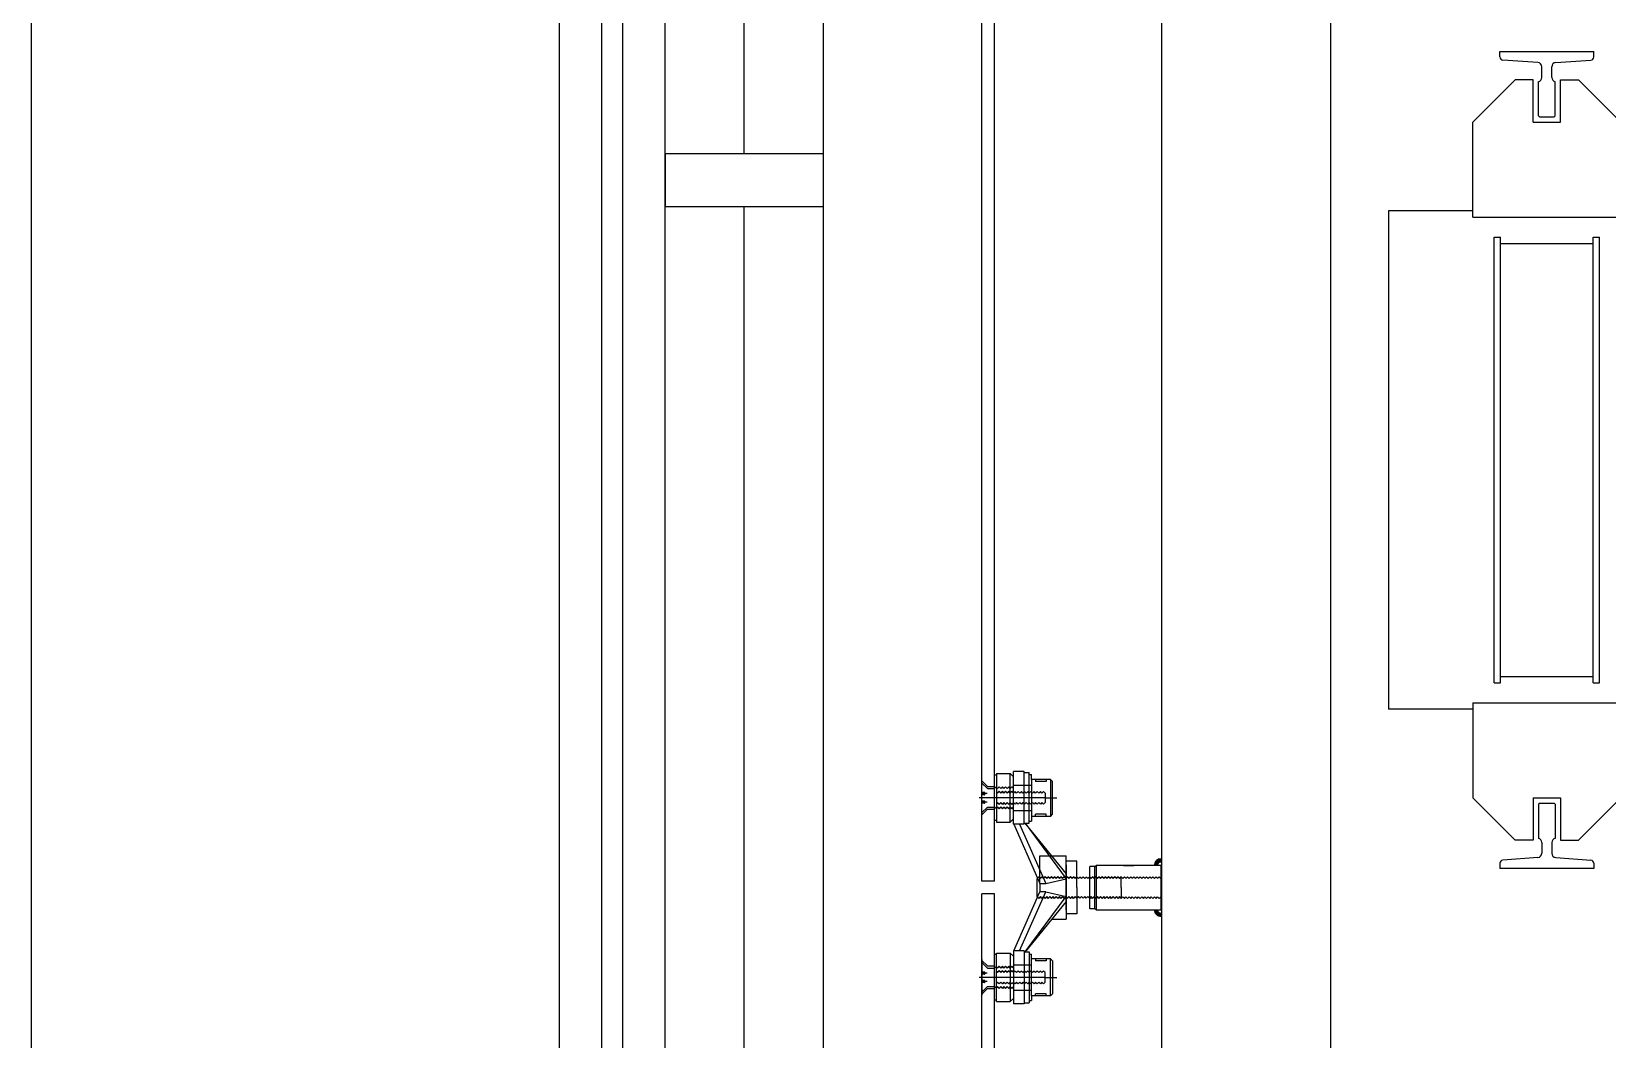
# Model space of a CAD drawing. Header units: millimetres. Extents: x -7614 to 421357, y 85218 to 341757.
# Drawn here: x 307220 to 308713, y 214328 to 215283 of the extents above; entities that cross this region are included whole.
import ezdxf

# ---------------------------------------------------------------- set-up
doc = ezdxf.new("R2010")
doc.units = ezdxf.units.MM
doc.header["$LTSCALE"] = 600
doc.header["$MEASUREMENT"] = 0
doc.linetypes.add('CENTER1', pattern=[8, 6, -1, 0, -1])
doc.linetypes.add('DASH_2', pattern=[34, 30, -1.5, 1, -1.5])
doc.layers.add('e-plan', color=9, linetype='CONTINUOUS')

msp = doc.modelspace()

# ---------------------------------------------------------------- linework, layer by layer
at = {"layer": 'e-plan'}
for p, q in [((307220.3, 189126.7), (307220.3, 220126.7)), ((307720.3, 213426.7), (307720.3, 219626.7)), ((307760.4, 213476.7), (307760.3, 218626.7)), ((307780.4, 213476.7), (307780.3, 218626.7)), ((307820.4, 213486.7), (307820.3, 218626.7)), ((307970.4, 213486.7), (307970.3, 218476.7)), ((307895.4, 215166.7), (307895.4, 216796.7)), ((308120.3, 214477.7), (308120.3, 216066.7)), ((308132.3, 214477.7), (308132.3, 216066.7)), ((308290.4, 215777.5), (308290.4, 213426.7)), ((308450.4, 215743.4), (308450.4, 213426.7)), ((308610.9, 215258.6), (308610.9, 215263.7)), ((308610.9, 215263.7), (308699.9, 215263.7)), ((308646.9, 215253.2), (308613.6, 215255.6)), ((308663.8, 215253.2), (308697.1, 215255.6)), ((308699.9, 215258.6), (308699.9, 215263.7)), ((308585.4, 215196.7), (308625.4, 215236.7)), ((308642.4, 215236.7), (308625.4, 215236.7)), ((308642.4, 215196.7), (308642.4, 215236.7)), ((308647.4, 215202.7), (308647.4, 215235.1)), ((308650.6, 215239), (308650.6, 215249.2)), ((308660.1, 215239), (308660.1, 215249.2)), ((308663.3, 215202.7), (308663.3, 215235.1)), ((308668.4, 215196.7), (308668.4, 215236.7)), ((308668.4, 215236.7), (308685.4, 215236.7)), ((308725.4, 215196.7), (308685.4, 215236.7)), ((308585.4, 215106.7), (308585.4, 215196.7)), ((308642.4, 215196.7), (308668.4, 215196.7)), ((308648.4, 215201.7), (308647.4, 215202.7)), ((308648.4, 215201.7), (308662.3, 215201.7)), ((308662.3, 215201.7), (308663.3, 215202.7)), ((307970.4, 215166.7), (307820.4, 215166.7)), ((307820.4, 215166.7), (307820.4, 215116.7)), ((307970.4, 215116.7), (307970.4, 215166.7)), ((307820.4, 215116.7), (307970.4, 215116.7)), ((307895.4, 213486.7), (307895.4, 215116.7)), ((308505.4, 215112.7), (308505.4, 214640.7)), ((308585.4, 215112.7), (308505.4, 215112.7)), ((308585.4, 215106.7), (308725.4, 215106.7)), ((308605.4, 214665.7), (308605.4, 215087.7)), ((308605.4, 215087.7), (308611.4, 215087.7)), ((308611.4, 214665.7), (308611.4, 215087.7)), ((308699.4, 214665.7), (308699.4, 215087.7)), ((308699.4, 215087.7), (308705.4, 215087.7)), ((308705.4, 214665.7), (308705.4, 215087.7)), ((308611.4, 215081.7), (308699.4, 215081.7)), ((308611.4, 214671.7), (308699.4, 214671.7)), ((308605.4, 214665.7), (308611.4, 214665.7)), ((308699.4, 214665.7), (308705.4, 214665.7)), ((308585.4, 214640.7), (308505.4, 214640.7)), ((308585.4, 214646.7), (308725.4, 214646.7)), ((308585.4, 214646.7), (308585.4, 214556.7)), ((308585.4, 214556.7), (308625.4, 214516.7)), ((308642.4, 214556.7), (308668.4, 214556.7)), ((308642.4, 214556.7), (308642.4, 214516.7)), ((308648.4, 214551.7), (308647.4, 214550.7)), ((308647.4, 214550.7), (308647.4, 214518.3)), ((308648.4, 214551.7), (308662.3, 214551.7)), ((308662.3, 214551.7), (308663.3, 214550.7)), ((308663.3, 214550.7), (308663.3, 214518.3)), ((308668.4, 214556.7), (308668.4, 214516.7)), ((308725.4, 214556.7), (308685.4, 214516.7)), ((308642.4, 214516.7), (308625.4, 214516.7)), ((308650.6, 214514.4), (308650.6, 214504.2)), ((308660.1, 214514.4), (308660.1, 214504.2)), ((308668.4, 214516.7), (308685.4, 214516.7)), ((308290.3, 214450.7), (308290.3, 214492.7)), ((308610.9, 214494.8), (308610.9, 214489.7)), ((308699.9, 214489.7), (308610.9, 214489.7)), ((308646.9, 214500.2), (308613.6, 214497.8)), ((308663.8, 214500.2), (308697.1, 214497.8)), ((308699.9, 214494.8), (308699.9, 214489.7)), ((308132.3, 214477.7), (308120.3, 214477.7)), ((308120.3, 213496.7), (308120.3, 214465.7)), ((308132.3, 214465.7), (308120.3, 214465.7)), ((308132.3, 213496.7), (308132.3, 214465.7))]:
    msp.add_line(p, q, dxfattribs=at)
at = {"layer": 'e-plan', "linetype": 'Continuous'}
for p, q in [((308134.3, 214579.7), (308147.3, 214579.7)), ((308134.3, 214579.7), (308134.3, 214566.7)), ((308147.3, 214565.5), (308147.3, 214579.7)), ((308150.3, 214565.7), (308150.3, 214581.7)), ((308160.3, 214581.7), (308150.3, 214581.7)), ((308160.3, 214531.7), (308160.3, 214581.7)), ((308160.3, 214580.7), (308165.3, 214580.7)), ((308165.3, 214532.7), (308165.3, 214580.7)), ((308165.3, 214578.7), (308167.3, 214578.7)), ((308120.3, 214539.9), (308120.3, 214573.5)), ((308125.6, 214567.5), (308120.3, 214572.7)), ((308125.6, 214567.5), (308132.3, 214567.5)), ((308125.6, 214565.5), (308132.3, 214565.5)), ((308134.3, 214578.2), (308132.3, 214578.2)), ((308134.3, 214566.5), (308134.3, 214562.5)), ((308147.3, 214533.7), (308147.3, 214565.5)), ((308150.3, 214552.2), (308150.3, 214565.5)), ((308185.3, 214574.2), (308167.3, 214574.2)), ((308181.3, 214572.2), (308171.3, 214572.2)), ((308187.3, 214572.2), (308185.3, 214574.2)), ((308187.3, 214541.2), (308187.3, 214572.2)), ((308123.3, 214560), (308123.3, 214561.4)), ((308123.3, 214552), (308123.3, 214553.4)), ((308134.3, 214562.2), (308134.3, 214551.2)), ((308134.3, 214550.9), (308134.3, 214547)), ((308150.3, 214548), (308150.3, 214551.9)), ((308125.6, 214546), (308120.3, 214540.7)), ((308125.6, 214548), (308132.3, 214548)), ((308125.6, 214546), (308132.3, 214546)), ((308134.3, 214535.2), (308132.3, 214535.2)), ((308134.3, 214546.7), (308134.3, 214535.2)), ((308134.3, 214535.2), (308134.3, 214533.7)), ((308134.3, 214533.7), (308147.3, 214533.7)), ((308150.3, 214531.7), (308150.3, 214547.7)), ((308165.3, 214534.7), (308167.3, 214534.7)), ((308185.3, 214539.2), (308167.3, 214539.2)), ((308181.3, 214541.2), (308171.3, 214541.2)), ((308185.3, 214539.2), (308187.3, 214541.2)), ((308160.3, 214531.7), (308150.3, 214531.7)), ((308150.6, 214531.7), (308173.1, 214480.7)), ((308156, 214531.7), (308180.8, 214475.6)), ((308160.3, 214532.7), (308165.3, 214532.7)), ((308161.4, 214532.7), (308200.3, 214480)), ((308200.3, 214485), (308161.5, 214532.7)), ((308175.3, 214475.6), (308175.3, 214501.7)), ((308175.3, 214501.7), (308200.3, 214501.7)), ((308200.3, 214471.7), (308200.3, 214501.7)), ((308200.3, 214493.2), (308200.3, 214471.7)), ((308200.3, 214493.2), (308200.3, 214471.7)), ((308210.3, 214482), (308210.3, 214496.7)), ((308227.5, 214491.7), (308222.5, 214491.7)), ((308222.5, 214481.9), (308222.5, 214491.7)), ((308227.5, 214491.7), (308228.5, 214492.7)), ((308227.5, 214451.7), (308227.5, 214491.7)), ((308290.3, 214492.7), (308228.5, 214492.7)), ((308228.5, 214492.7), (308228.5, 214450.7)), ((308254.5, 214492.7), (308264.4, 214492.7)), ((308172.7, 214463), (308172.7, 214480.4)), ((308173.2, 214480.5), (308175.3, 214475.6)), ((308175.3, 214475.6), (308175.3, 214467.8)), ((308175.3, 214475.6), (308180.8, 214475.6)), ((308180.8, 214475.6), (308200.3, 214480)), ((308210.3, 214471.7), (308210.3, 214481.7)), ((308222.5, 214461.8), (308222.5, 214481.6)), ((308150.6, 214411.7), (308173.1, 214462.7)), ((308156, 214411.7), (308180.8, 214467.8)), ((308161.4, 214410.7), (308200.3, 214463.4)), ((308173.2, 214462.9), (308175.3, 214467.8)), ((308180.8, 214467.8), (308175.3, 214467.8)), ((308180.8, 214467.8), (308200.3, 214463.4)), ((308200.3, 214471.7), (308200.3, 214441.7)), ((308200.3, 214450.2), (308200.3, 214471.7)), ((308200.3, 214471.7), (308200.3, 214450.2)), ((308210.3, 214471.7), (308210.3, 214461.7)), ((308210.3, 214461.4), (308210.3, 214446.7)), ((308222.5, 214451.7), (308222.5, 214461.5)), ((308200.3, 214458.4), (308161.5, 214410.7)), ((308227.5, 214451.7), (308222.5, 214451.7)), ((308228.5, 214450.7), (308227.5, 214451.7)), ((308228.5, 214450.7), (308290.3, 214450.7)), ((308186.8, 214441.7), (308200.3, 214441.7)), ((308120.3, 214403.5), (308120.3, 214369.9)), ((308125.6, 214397.5), (308120.3, 214402.7)), ((308134.3, 214408.2), (308132.3, 214408.2)), ((308134.3, 214408.2), (308134.3, 214409.7)), ((308134.3, 214409.7), (308147.3, 214409.7)), ((308134.3, 214396.7), (308134.3, 214408.2)), ((308147.3, 214409.7), (308147.3, 214378)), ((308150.3, 214411.7), (308150.3, 214395.7)), ((308160.3, 214411.7), (308150.3, 214411.7)), ((308160.3, 214411.7), (308160.3, 214361.7)), ((308160.3, 214410.7), (308165.3, 214410.7)), ((308165.3, 214410.7), (308165.3, 214362.7)), ((308165.3, 214408.7), (308167.3, 214408.7)), ((308185.3, 214404.2), (308167.3, 214404.2)), ((308181.3, 214402.2), (308171.3, 214402.2)), ((308185.3, 214404.2), (308187.3, 214402.2)), ((308187.3, 214402.2), (308187.3, 214371.2)), ((308123.3, 214391.4), (308123.3, 214390)), ((308125.6, 214397.5), (308132.3, 214397.5)), ((308125.6, 214395.5), (308132.3, 214395.5)), ((308134.3, 214392.5), (308134.3, 214396.5)), ((308134.3, 214381.2), (308134.3, 214392.2)), ((308150.3, 214395.5), (308150.3, 214391.5)), ((308150.3, 214391.2), (308150.3, 214378)), ((308125.6, 214376), (308120.3, 214370.7)), ((308123.3, 214383.4), (308123.3, 214382)), ((308125.6, 214378), (308132.3, 214378)), ((308125.6, 214376), (308132.3, 214376)), ((308134.3, 214377), (308134.3, 214380.9)), ((308134.3, 214363.7), (308134.3, 214376.7)), ((308147.3, 214378), (308147.3, 214363.7)), ((308150.3, 214377.7), (308150.3, 214361.7)), ((308181.3, 214371.2), (308171.3, 214371.2)), ((308187.3, 214371.2), (308185.3, 214369.2)), ((308134.3, 214365.2), (308132.3, 214365.2)), ((308134.3, 214363.7), (308147.3, 214363.7)), ((308160.3, 214361.7), (308150.3, 214361.7)), ((308160.3, 214362.7), (308165.3, 214362.7)), ((308165.3, 214364.7), (308167.3, 214364.7)), ((308185.3, 214369.2), (308167.3, 214369.2))]:
    msp.add_line(p, q, dxfattribs=at)
at = {"layer": 'e-plan', "linetype": 'CENTER1'}
for p, q in [((308147.3, 214579.7), (308150.3, 214576.7)), ((308167.3, 214574.2), (308167.3, 214578.7)), ((308120.3, 214570.7), (308125.6, 214565.5)), ((308133.8, 214567), (308132.3, 214565.5)), ((308135.3, 214565.5), (308133.8, 214567)), ((308135.3, 214565.7), (308134.3, 214566.7)), ((308136.8, 214567.2), (308135.3, 214565.7)), ((308136.8, 214567), (308135.3, 214565.5)), ((308138.3, 214565.7), (308136.8, 214567.2)), ((308138.3, 214565.5), (308136.8, 214567)), ((308139.8, 214567.2), (308138.3, 214565.7)), ((308139.8, 214567), (308138.3, 214565.5)), ((308141.3, 214565.7), (308139.8, 214567.2)), ((308141.3, 214565.5), (308139.8, 214567)), ((308142.8, 214567.2), (308141.3, 214565.7)), ((308142.8, 214567), (308141.3, 214565.5)), ((308144.3, 214565.7), (308142.8, 214567.2)), ((308144.3, 214565.5), (308142.8, 214567)), ((308145.8, 214567.2), (308144.3, 214565.7)), ((308145.8, 214567), (308144.3, 214565.5)), ((308147.3, 214565.7), (308145.8, 214567.2)), ((308147.3, 214565.5), (308145.8, 214567)), ((308148.8, 214567.2), (308147.3, 214565.7)), ((308148.8, 214567), (308147.3, 214565.5)), ((308150.3, 214565.7), (308148.8, 214567.2)), ((308150.3, 214565.5), (308148.8, 214567)), ((308167.3, 214574.2), (308167.3, 214536.6)), ((308171.3, 214574.2), (308171.3, 214572.2)), ((308181.3, 214574.2), (308181.3, 214572.2)), ((308185.3, 214574.2), (308185.3, 214539.2)), ((308180.3, 214556.7), (308117.8, 214556.7)), ((308123, 214561.7), (308120.3, 214561.7)), ((308125.3, 214560.7), (308120.3, 214560.7)), ((308123, 214559.7), (308120.3, 214559.7)), ((308123, 214553.7), (308120.3, 214553.7)), ((308125.3, 214552.7), (308120.3, 214552.7)), ((308123, 214551.7), (308120.3, 214551.7)), ((308135.3, 214561.5), (308134.3, 214562.5)), ((308135.3, 214561.2), (308134.3, 214562.2)), ((308135.3, 214561.2), (308134.3, 214562.2)), ((308135.3, 214552.2), (308134.3, 214551.2)), ((308135.3, 214552.2), (308134.3, 214551.2)), ((308135.3, 214552.2), (308134.3, 214551.2)), ((308135.3, 214551.9), (308134.3, 214550.9)), ((308136.8, 214563), (308135.3, 214561.5)), ((308136.8, 214562.7), (308135.3, 214561.2)), ((308136.8, 214562.7), (308135.3, 214561.2)), ((308136.8, 214550.7), (308135.3, 214552.2)), ((308136.8, 214550.7), (308135.3, 214552.2)), ((308136.8, 214550.7), (308135.3, 214552.2)), ((308136.8, 214550.4), (308135.3, 214551.9)), ((308138.3, 214561.5), (308136.8, 214563)), ((308138.3, 214561.2), (308136.8, 214562.7)), ((308138.3, 214561.2), (308136.8, 214562.7)), ((308138.3, 214552.2), (308136.8, 214550.7)), ((308138.3, 214552.2), (308136.8, 214550.7)), ((308138.3, 214552.2), (308136.8, 214550.7)), ((308138.3, 214551.9), (308136.8, 214550.4)), ((308139.8, 214563), (308138.3, 214561.5)), ((308139.8, 214562.7), (308138.3, 214561.2)), ((308139.8, 214562.7), (308138.3, 214561.2)), ((308139.8, 214550.7), (308138.3, 214552.2)), ((308139.8, 214550.7), (308138.3, 214552.2)), ((308139.8, 214550.7), (308138.3, 214552.2)), ((308139.8, 214550.4), (308138.3, 214551.9)), ((308141.3, 214561.5), (308139.8, 214563)), ((308141.3, 214561.2), (308139.8, 214562.7)), ((308141.3, 214561.2), (308139.8, 214562.7)), ((308141.3, 214552.2), (308139.8, 214550.7)), ((308141.3, 214552.2), (308139.8, 214550.7)), ((308141.3, 214552.2), (308139.8, 214550.7)), ((308141.3, 214551.9), (308139.8, 214550.4)), ((308142.8, 214563), (308141.3, 214561.5)), ((308142.8, 214562.7), (308141.3, 214561.2)), ((308142.8, 214562.7), (308141.3, 214561.2)), ((308142.8, 214550.7), (308141.3, 214552.2)), ((308142.8, 214550.7), (308141.3, 214552.2)), ((308142.8, 214550.7), (308141.3, 214552.2)), ((308142.8, 214550.4), (308141.3, 214551.9)), ((308144.3, 214561.5), (308142.8, 214563)), ((308144.3, 214561.2), (308142.8, 214562.7)), ((308144.3, 214561.2), (308142.8, 214562.7)), ((308144.3, 214552.2), (308142.8, 214550.7)), ((308144.3, 214552.2), (308142.8, 214550.7)), ((308144.3, 214552.2), (308142.8, 214550.7)), ((308144.3, 214551.9), (308142.8, 214550.4)), ((308145.8, 214563), (308144.3, 214561.5)), ((308145.8, 214562.7), (308144.3, 214561.2)), ((308145.8, 214562.7), (308144.3, 214561.2)), ((308145.8, 214550.7), (308144.3, 214552.2)), ((308145.8, 214550.7), (308144.3, 214552.2)), ((308145.8, 214550.7), (308144.3, 214552.2)), ((308145.8, 214550.4), (308144.3, 214551.9)), ((308147.3, 214561.5), (308145.8, 214563)), ((308147.3, 214561.2), (308145.8, 214562.7)), ((308147.3, 214561.2), (308145.8, 214562.7)), ((308147.3, 214552.2), (308145.8, 214550.7)), ((308147.3, 214552.2), (308145.8, 214550.7)), ((308147.3, 214552.2), (308145.8, 214550.7)), ((308147.3, 214551.9), (308145.8, 214550.4)), ((308148.8, 214563), (308147.3, 214561.5)), ((308148.8, 214562.7), (308147.3, 214561.2)), ((308148.8, 214562.7), (308147.3, 214561.2)), ((308148.8, 214550.7), (308147.3, 214552.2)), ((308148.8, 214550.7), (308147.3, 214552.2)), ((308148.8, 214550.7), (308147.3, 214552.2)), ((308148.8, 214550.4), (308147.3, 214551.9)), ((308150.3, 214561.5), (308148.8, 214563)), ((308150.3, 214561.2), (308148.8, 214562.7)), ((308150.3, 214561.2), (308148.8, 214562.7)), ((308150.3, 214552.2), (308148.8, 214550.7)), ((308150.3, 214552.2), (308148.8, 214550.7)), ((308150.3, 214552.2), (308148.8, 214550.7)), ((308150.3, 214551.9), (308148.8, 214550.4)), ((308151.8, 214562.7), (308150.3, 214561.2)), ((308151.8, 214550.7), (308150.3, 214552.2)), ((308153.3, 214561.2), (308151.8, 214562.7)), ((308153.3, 214552.2), (308151.8, 214550.7)), ((308154.8, 214562.7), (308153.3, 214561.2)), ((308154.8, 214550.7), (308153.3, 214552.2)), ((308156.3, 214561.2), (308154.8, 214562.7)), ((308156.3, 214552.2), (308154.8, 214550.7)), ((308157.8, 214562.7), (308156.3, 214561.2)), ((308157.8, 214550.7), (308156.3, 214552.2)), ((308159.3, 214561.2), (308157.8, 214562.7)), ((308159.3, 214552.2), (308157.8, 214550.7)), ((308160.8, 214562.7), (308159.3, 214561.2)), ((308160.8, 214550.7), (308159.3, 214552.2)), ((308162.3, 214561.2), (308160.8, 214562.7)), ((308162.3, 214552.2), (308160.8, 214550.7)), ((308163.8, 214562.7), (308162.3, 214561.2)), ((308163.8, 214550.7), (308162.3, 214552.2)), ((308165.3, 214561.2), (308163.8, 214562.7)), ((308165.3, 214552.2), (308163.8, 214550.7)), ((308166.8, 214562.7), (308165.3, 214561.2)), ((308166.8, 214550.7), (308165.3, 214552.2)), ((308168.3, 214561.2), (308166.8, 214562.7)), ((308168.3, 214552.2), (308166.8, 214550.7)), ((308169.8, 214562.7), (308168.3, 214561.2)), ((308169.8, 214550.7), (308168.3, 214552.2)), ((308171.3, 214561.2), (308169.8, 214562.7)), ((308171.3, 214552.2), (308169.8, 214550.7)), ((308172.8, 214562.7), (308171.3, 214561.2)), ((308172.8, 214550.7), (308171.3, 214552.2)), ((308174.3, 214561.2), (308172.8, 214562.7)), ((308174.3, 214552.2), (308172.8, 214550.7)), ((308175.8, 214562.7), (308174.3, 214561.2)), ((308175.8, 214550.7), (308174.3, 214552.2)), ((308177.3, 214561.2), (308175.8, 214562.7)), ((308177.3, 214552.2), (308175.8, 214550.7)), ((308178.8, 214562.7), (308177.3, 214561.2)), ((308178.8, 214550.7), (308177.3, 214552.2)), ((308180.3, 214561.2), (308178.8, 214562.7)), ((308180.3, 214552.2), (308178.8, 214550.7)), ((308180.3, 214561.2), (308180.3, 214552.2)), ((308180.3, 214556.7), (308191.4, 214556.7)), ((308120.3, 214542.7), (308125.6, 214548)), ((308133.8, 214546.5), (308132.3, 214548)), ((308135.3, 214548), (308133.8, 214546.5)), ((308135.3, 214548), (308133.8, 214546.5)), ((308135.3, 214547.7), (308134.3, 214546.7)), ((308136.8, 214546.5), (308135.3, 214548)), ((308136.8, 214546.5), (308135.3, 214548)), ((308136.8, 214546.2), (308135.3, 214547.7)), ((308138.3, 214548), (308136.8, 214546.5)), ((308138.3, 214548), (308136.8, 214546.5)), ((308138.3, 214547.7), (308136.8, 214546.2)), ((308139.8, 214546.5), (308138.3, 214548)), ((308139.8, 214546.5), (308138.3, 214548)), ((308139.8, 214546.2), (308138.3, 214547.7)), ((308141.3, 214548), (308139.8, 214546.5)), ((308141.3, 214548), (308139.8, 214546.5)), ((308141.3, 214547.7), (308139.8, 214546.2)), ((308142.8, 214546.5), (308141.3, 214548)), ((308142.8, 214546.5), (308141.3, 214548)), ((308142.8, 214546.2), (308141.3, 214547.7)), ((308144.3, 214548), (308142.8, 214546.5)), ((308144.3, 214548), (308142.8, 214546.5)), ((308144.3, 214547.7), (308142.8, 214546.2)), ((308145.8, 214546.5), (308144.3, 214548)), ((308145.8, 214546.5), (308144.3, 214548)), ((308145.8, 214546.2), (308144.3, 214547.7)), ((308147.3, 214548), (308145.8, 214546.5)), ((308147.3, 214548), (308145.8, 214546.5)), ((308147.3, 214547.7), (308145.8, 214546.2)), ((308148.8, 214546.5), (308147.3, 214548)), ((308148.8, 214546.5), (308147.3, 214548)), ((308148.8, 214546.2), (308147.3, 214547.7)), ((308147.3, 214533.7), (308150.3, 214536.7)), ((308150.3, 214548), (308148.8, 214546.5)), ((308150.3, 214548), (308148.8, 214546.5)), ((308150.3, 214547.7), (308148.8, 214546.2)), ((308167.3, 214536.6), (308167.3, 214534.7)), ((308171.3, 214539.2), (308171.3, 214541.2)), ((308181.3, 214539.2), (308181.3, 214541.2)), ((308172.8, 214480.2), (308172.7, 214480.4)), ((308172.8, 214480.2), (308172.7, 214480.4)), ((308174.3, 214481.7), (308172.8, 214480.2)), ((308174.3, 214481.7), (308172.8, 214480.2)), ((308174.3, 214482), (308173.1, 214480.7)), ((308175.8, 214480.5), (308174.3, 214482)), ((308175.8, 214480.2), (308174.3, 214481.7)), ((308175.8, 214480.2), (308174.3, 214481.7)), ((308177.3, 214482), (308175.8, 214480.5)), ((308177.3, 214481.7), (308175.8, 214480.2)), ((308177.3, 214481.7), (308175.8, 214480.2)), ((308178.8, 214480.5), (308177.3, 214482)), ((308178.8, 214480.2), (308177.3, 214481.7)), ((308178.8, 214480.2), (308177.3, 214481.7)), ((308180.3, 214482), (308178.8, 214480.5)), ((308180.3, 214481.7), (308178.8, 214480.2)), ((308180.3, 214481.7), (308178.8, 214480.2)), ((308181.8, 214480.5), (308180.3, 214482)), ((308181.8, 214480.2), (308180.3, 214481.7)), ((308181.8, 214480.2), (308180.3, 214481.7)), ((308183.3, 214482), (308181.8, 214480.5)), ((308183.3, 214481.7), (308181.8, 214480.2)), ((308183.3, 214481.7), (308181.8, 214480.2)), ((308184.8, 214480.5), (308183.3, 214482)), ((308184.8, 214480.2), (308183.3, 214481.7)), ((308184.8, 214480.2), (308183.3, 214481.7)), ((308186.3, 214482), (308184.8, 214480.5)), ((308186.3, 214481.7), (308184.8, 214480.2)), ((308187.8, 214480.5), (308186.3, 214482)), ((308187.8, 214480.2), (308186.3, 214481.7)), ((308189.3, 214482), (308187.8, 214480.5)), ((308189.3, 214481.7), (308187.8, 214480.2)), ((308190.8, 214480.5), (308189.3, 214482)), ((308190.8, 214480.2), (308189.3, 214481.7)), ((308192.3, 214482), (308190.8, 214480.5)), ((308192.3, 214481.7), (308190.8, 214480.2)), ((308193.8, 214480.5), (308192.3, 214482)), ((308193.8, 214480.2), (308192.3, 214481.7)), ((308195.3, 214482), (308193.8, 214480.5)), ((308195.3, 214481.7), (308193.8, 214480.2)), ((308196.8, 214480.5), (308195.3, 214482)), ((308196.8, 214480.2), (308195.3, 214481.7)), ((308196.8, 214480.5), (308195.8, 214481.5)), ((308198.3, 214482), (308196.8, 214480.5)), ((308198.3, 214481.7), (308196.8, 214480.2)), ((308199.8, 214480.5), (308198.3, 214482)), ((308199.8, 214480.2), (308198.3, 214481.7)), ((308201.3, 214482), (308199.8, 214480.5)), ((308201.3, 214481.7), (308199.8, 214480.2)), ((308202.8, 214480.5), (308201.3, 214482)), ((308202.8, 214480.2), (308201.3, 214481.7)), ((308204.3, 214482), (308202.8, 214480.5)), ((308204.3, 214481.7), (308202.8, 214480.2)), ((308205.8, 214480.5), (308204.3, 214482)), ((308205.8, 214480.2), (308204.3, 214481.7)), ((308207.3, 214482), (308205.8, 214480.5)), ((308207.3, 214481.7), (308205.8, 214480.2)), ((308208.8, 214480.5), (308207.3, 214482)), ((308208.8, 214480.2), (308207.3, 214481.7)), ((308208.8, 214480.2), (308207.8, 214481.2)), ((308208.8, 214480.2), (308207.8, 214481.2)), ((308210.3, 214482), (308208.8, 214480.5)), ((308210.3, 214481.7), (308208.8, 214480.2)), ((308210.3, 214481.7), (308208.8, 214480.2)), ((308210.3, 214481.7), (308208.8, 214480.2)), ((308211.8, 214480.2), (308210.3, 214481.7)), ((308211.8, 214480.2), (308210.3, 214481.7)), ((308211.8, 214480.2), (308210.3, 214481.7)), ((308213.3, 214481.7), (308211.8, 214480.2)), ((308213.3, 214481.7), (308211.8, 214480.2)), ((308213.3, 214481.7), (308211.8, 214480.2)), ((308214.8, 214480.2), (308213.3, 214481.7)), ((308214.8, 214480.2), (308213.3, 214481.7)), ((308216.3, 214481.7), (308214.8, 214480.2)), ((308216.3, 214481.7), (308214.8, 214480.2)), ((308217.8, 214480.2), (308216.3, 214481.7)), ((308217.8, 214480.2), (308216.3, 214481.7)), ((308219.3, 214481.7), (308217.8, 214480.2)), ((308219.3, 214481.7), (308217.8, 214480.2)), ((308220.8, 214480.2), (308219.3, 214481.7)), ((308220.8, 214480.2), (308219.3, 214481.7)), ((308222.3, 214481.7), (308220.8, 214480.2)), ((308222.3, 214481.7), (308220.8, 214480.2)), ((308223.8, 214480.2), (308222.3, 214481.7)), ((308223.8, 214480.2), (308222.3, 214481.7)), ((308223.8, 214480.5), (308222.5, 214481.9)), ((308225.3, 214482), (308223.8, 214480.5)), ((308225.3, 214481.7), (308223.8, 214480.2)), ((308226.8, 214480.5), (308225.3, 214482)), ((308226.8, 214480.2), (308225.3, 214481.7)), ((308228.3, 214482), (308226.8, 214480.5)), ((308228.3, 214481.7), (308226.8, 214480.2)), ((308229.8, 214480.5), (308228.3, 214482)), ((308229.8, 214480.2), (308228.3, 214481.7)), ((308231.3, 214482), (308229.8, 214480.5)), ((308231.3, 214481.7), (308229.8, 214480.2)), ((308232.8, 214480.5), (308231.3, 214482)), ((308232.8, 214480.2), (308231.3, 214481.7)), ((308234.3, 214482), (308232.8, 214480.5)), ((308234.3, 214481.7), (308232.8, 214480.2)), ((308235.8, 214480.5), (308234.3, 214482)), ((308235.8, 214480.2), (308234.3, 214481.7)), ((308237.3, 214482), (308235.8, 214480.5)), ((308237.3, 214481.7), (308235.8, 214480.2)), ((308238.8, 214480.5), (308237.3, 214482)), ((308238.8, 214480.2), (308237.3, 214481.7)), ((308240.3, 214482), (308238.8, 214480.5)), ((308240.3, 214481.7), (308238.8, 214480.2)), ((308241.8, 214480.5), (308240.3, 214482)), ((308241.8, 214480.2), (308240.3, 214481.7)), ((308243.3, 214482), (308241.8, 214480.5)), ((308243.3, 214481.7), (308241.8, 214480.2)), ((308244.8, 214480.5), (308243.3, 214482)), ((308244.8, 214480.2), (308243.3, 214481.7)), ((308246.3, 214482), (308244.8, 214480.5)), ((308246.3, 214481.7), (308244.8, 214480.2)), ((308247.8, 214480.5), (308246.3, 214482)), ((308247.8, 214480.2), (308246.3, 214481.7)), ((308249.3, 214482), (308247.8, 214480.5)), ((308249.3, 214481.7), (308247.8, 214480.2)), ((308250.8, 214480.5), (308249.3, 214482)), ((308250.8, 214480.2), (308249.3, 214481.7)), ((308252.3, 214482), (308250.8, 214480.5)), ((308252.3, 214481.7), (308250.8, 214480.2)), ((308252.3, 214482), (308253.8, 214480.5)), ((308252.3, 214471.7), (308252.3, 214481.7)), ((308253.8, 214480.5), (308255.3, 214482)), ((308255.3, 214482), (308256.8, 214480.5)), ((308256.8, 214480.5), (308258.3, 214482)), ((308258.3, 214482), (308259.8, 214480.5)), ((308259.8, 214480.5), (308261.3, 214482)), ((308261.3, 214482), (308262.8, 214480.5)), ((308262.8, 214480.5), (308264.3, 214482)), ((308264.3, 214482), (308265.8, 214480.5)), ((308265.8, 214480.5), (308267.3, 214482)), ((308267.3, 214482), (308268.8, 214480.5)), ((308268.8, 214480.5), (308270.3, 214482)), ((308270.3, 214482), (308271.8, 214480.5)), ((308271.8, 214480.5), (308273.3, 214482)), ((308273.3, 214482), (308274.8, 214480.5)), ((308274.8, 214480.5), (308276.3, 214482)), ((308276.3, 214482), (308277.8, 214480.5)), ((308277.8, 214480.5), (308279.3, 214482)), ((308277.8, 214480.5), (308279.3, 214482)), ((308279.3, 214482), (308280.8, 214480.5)), ((308280.8, 214480.5), (308282.3, 214482)), ((308282.3, 214482), (308283.8, 214480.5)), ((308283.8, 214480.5), (308285.3, 214482)), ((308285.3, 214482), (308286.8, 214480.5)), ((308286.8, 214480.5), (308288.3, 214482)), ((308288.3, 214482), (308289.8, 214480.5)), ((308289.8, 214480.5), (308290.3, 214481)), ((308172.8, 214463.2), (308172.7, 214463)), ((308172.8, 214463.2), (308172.7, 214463)), ((308174.3, 214461.7), (308172.8, 214463.2)), ((308174.3, 214461.7), (308172.8, 214463.2)), ((308174.3, 214461.4), (308173.1, 214462.7)), ((308175.8, 214463.2), (308174.3, 214461.7)), ((308175.8, 214463.2), (308174.3, 214461.7)), ((308175.8, 214462.9), (308174.3, 214461.4)), ((308177.3, 214461.7), (308175.8, 214463.2)), ((308177.3, 214461.7), (308175.8, 214463.2)), ((308177.3, 214461.4), (308175.8, 214462.9)), ((308178.8, 214463.2), (308177.3, 214461.7)), ((308178.8, 214463.2), (308177.3, 214461.7)), ((308178.8, 214462.9), (308177.3, 214461.4)), ((308180.3, 214461.7), (308178.8, 214463.2)), ((308180.3, 214461.7), (308178.8, 214463.2)), ((308180.3, 214461.4), (308178.8, 214462.9)), ((308181.8, 214463.2), (308180.3, 214461.7)), ((308181.8, 214463.2), (308180.3, 214461.7)), ((308181.8, 214462.9), (308180.3, 214461.4)), ((308183.3, 214461.7), (308181.8, 214463.2)), ((308183.3, 214461.7), (308181.8, 214463.2)), ((308183.3, 214461.4), (308181.8, 214462.9)), ((308184.8, 214463.2), (308183.3, 214461.7)), ((308184.8, 214463.2), (308183.3, 214461.7)), ((308184.8, 214462.9), (308183.3, 214461.4)), ((308186.3, 214461.7), (308184.8, 214463.2)), ((308186.3, 214461.4), (308184.8, 214462.9)), ((308187.8, 214463.2), (308186.3, 214461.7)), ((308187.8, 214462.9), (308186.3, 214461.4)), ((308189.3, 214461.7), (308187.8, 214463.2)), ((308189.3, 214461.4), (308187.8, 214462.9)), ((308190.8, 214463.2), (308189.3, 214461.7)), ((308190.8, 214462.9), (308189.3, 214461.4)), ((308192.3, 214461.7), (308190.8, 214463.2)), ((308192.3, 214461.4), (308190.8, 214462.9)), ((308193.8, 214463.2), (308192.3, 214461.7)), ((308193.8, 214462.9), (308192.3, 214461.4)), ((308195.3, 214461.7), (308193.8, 214463.2)), ((308195.3, 214461.4), (308193.8, 214462.9)), ((308196.8, 214463.2), (308195.3, 214461.7)), ((308196.8, 214462.9), (308195.3, 214461.4)), ((308196.8, 214462.9), (308195.8, 214461.9)), ((308198.3, 214461.7), (308196.8, 214463.2)), ((308198.3, 214461.4), (308196.8, 214462.9)), ((308199.8, 214463.2), (308198.3, 214461.7)), ((308199.8, 214462.9), (308198.3, 214461.4)), ((308201.3, 214461.7), (308199.8, 214463.2)), ((308201.3, 214461.4), (308199.8, 214462.9)), ((308202.8, 214463.2), (308201.3, 214461.7)), ((308202.8, 214462.9), (308201.3, 214461.4)), ((308204.3, 214461.7), (308202.8, 214463.2)), ((308204.3, 214461.4), (308202.8, 214462.9)), ((308205.8, 214463.2), (308204.3, 214461.7)), ((308205.8, 214462.9), (308204.3, 214461.4)), ((308207.3, 214461.7), (308205.8, 214463.2)), ((308207.3, 214461.4), (308205.8, 214462.9)), ((308208.8, 214463.2), (308207.3, 214461.7)), ((308208.8, 214462.9), (308207.3, 214461.4)), ((308208.8, 214463.2), (308207.8, 214462.2)), ((308208.8, 214463.2), (308207.8, 214462.2)), ((308208.8, 214463.2), (308207.8, 214462.2)), ((308208.8, 214463.2), (308207.8, 214462.2)), ((308210.3, 214461.7), (308208.8, 214463.2)), ((308210.3, 214461.7), (308208.8, 214463.2)), ((308210.3, 214461.7), (308208.8, 214463.2)), ((308210.3, 214461.7), (308208.8, 214463.2)), ((308210.3, 214461.7), (308208.8, 214463.2)), ((308210.3, 214461.7), (308208.8, 214463.2)), ((308210.3, 214461.7), (308208.8, 214463.2)), ((308210.3, 214461.7), (308208.8, 214463.2)), ((308210.3, 214461.7), (308208.8, 214463.2)), ((308210.3, 214461.4), (308208.8, 214462.9)), ((308210.3, 214461.4), (308208.8, 214462.9)), ((308210.3, 214461.4), (308208.8, 214462.9)), ((308211.8, 214463.2), (308210.3, 214461.7)), ((308211.8, 214463.2), (308210.3, 214461.7)), ((308211.8, 214463.2), (308210.3, 214461.7)), ((308211.8, 214463.2), (308210.3, 214461.7)), ((308211.8, 214463.2), (308210.3, 214461.7)), ((308211.8, 214463.2), (308210.3, 214461.7)), ((308213.3, 214461.7), (308211.8, 214463.2)), ((308213.3, 214461.7), (308211.8, 214463.2)), ((308213.3, 214461.7), (308211.8, 214463.2)), ((308213.3, 214461.7), (308211.8, 214463.2)), ((308213.3, 214461.7), (308211.8, 214463.2)), ((308213.3, 214461.7), (308211.8, 214463.2)), ((308214.8, 214463.2), (308213.3, 214461.7)), ((308214.8, 214463.2), (308213.3, 214461.7)), ((308214.8, 214463.2), (308213.3, 214461.7)), ((308214.8, 214463.2), (308213.3, 214461.7)), ((308216.3, 214461.7), (308214.8, 214463.2)), ((308216.3, 214461.7), (308214.8, 214463.2)), ((308216.3, 214461.7), (308214.8, 214463.2)), ((308216.3, 214461.7), (308214.8, 214463.2)), ((308217.8, 214463.2), (308216.3, 214461.7)), ((308217.8, 214463.2), (308216.3, 214461.7)), ((308217.8, 214463.2), (308216.3, 214461.7)), ((308217.8, 214463.2), (308216.3, 214461.7)), ((308219.3, 214461.7), (308217.8, 214463.2)), ((308219.3, 214461.7), (308217.8, 214463.2)), ((308219.3, 214461.7), (308217.8, 214463.2)), ((308219.3, 214461.7), (308217.8, 214463.2)), ((308220.8, 214463.2), (308219.3, 214461.7)), ((308220.8, 214463.2), (308219.3, 214461.7)), ((308220.8, 214463.2), (308219.3, 214461.7)), ((308220.8, 214463.2), (308219.3, 214461.7)), ((308222.3, 214461.7), (308220.8, 214463.2)), ((308222.3, 214461.7), (308220.8, 214463.2)), ((308222.3, 214461.7), (308220.8, 214463.2)), ((308222.3, 214461.7), (308220.8, 214463.2)), ((308223.8, 214463.2), (308222.3, 214461.7)), ((308223.8, 214463.2), (308222.3, 214461.7)), ((308223.8, 214463.2), (308222.3, 214461.7)), ((308223.8, 214463.2), (308222.3, 214461.7)), ((308223.8, 214462.9), (308222.5, 214461.5)), ((308225.3, 214461.7), (308223.8, 214463.2)), ((308225.3, 214461.7), (308223.8, 214463.2)), ((308225.3, 214461.4), (308223.8, 214462.9)), ((308226.8, 214463.2), (308225.3, 214461.7)), ((308226.8, 214463.2), (308225.3, 214461.7)), ((308226.8, 214462.9), (308225.3, 214461.4)), ((308228.3, 214461.7), (308226.8, 214463.2)), ((308228.3, 214461.7), (308226.8, 214463.2)), ((308228.3, 214461.4), (308226.8, 214462.9)), ((308229.8, 214463.2), (308228.3, 214461.7)), ((308229.8, 214463.2), (308228.3, 214461.7)), ((308229.8, 214462.9), (308228.3, 214461.4)), ((308231.3, 214461.7), (308229.8, 214463.2)), ((308231.3, 214461.7), (308229.8, 214463.2)), ((308231.3, 214461.4), (308229.8, 214462.9)), ((308232.8, 214463.2), (308231.3, 214461.7)), ((308232.8, 214463.2), (308231.3, 214461.7)), ((308232.8, 214462.9), (308231.3, 214461.4)), ((308234.3, 214461.7), (308232.8, 214463.2)), ((308234.3, 214461.7), (308232.8, 214463.2)), ((308234.3, 214461.4), (308232.8, 214462.9)), ((308235.8, 214463.2), (308234.3, 214461.7)), ((308235.8, 214463.2), (308234.3, 214461.7)), ((308235.8, 214462.9), (308234.3, 214461.4)), ((308237.3, 214461.7), (308235.8, 214463.2)), ((308237.3, 214461.7), (308235.8, 214463.2)), ((308237.3, 214461.4), (308235.8, 214462.9)), ((308238.8, 214463.2), (308237.3, 214461.7)), ((308238.8, 214463.2), (308237.3, 214461.7)), ((308238.8, 214462.9), (308237.3, 214461.4)), ((308240.3, 214461.7), (308238.8, 214463.2)), ((308240.3, 214461.7), (308238.8, 214463.2)), ((308240.3, 214461.4), (308238.8, 214462.9)), ((308241.8, 214463.2), (308240.3, 214461.7)), ((308241.8, 214463.2), (308240.3, 214461.7)), ((308241.8, 214462.9), (308240.3, 214461.4)), ((308243.3, 214461.7), (308241.8, 214463.2)), ((308243.3, 214461.7), (308241.8, 214463.2)), ((308243.3, 214461.4), (308241.8, 214462.9)), ((308244.8, 214463.2), (308243.3, 214461.7)), ((308244.8, 214463.2), (308243.3, 214461.7)), ((308244.8, 214462.9), (308243.3, 214461.4)), ((308246.3, 214461.7), (308244.8, 214463.2)), ((308246.3, 214461.7), (308244.8, 214463.2)), ((308246.3, 214461.4), (308244.8, 214462.9)), ((308247.8, 214463.2), (308246.3, 214461.7)), ((308247.8, 214463.2), (308246.3, 214461.7)), ((308247.8, 214462.9), (308246.3, 214461.4)), ((308249.3, 214461.7), (308247.8, 214463.2)), ((308249.3, 214461.7), (308247.8, 214463.2)), ((308249.3, 214461.4), (308247.8, 214462.9)), ((308250.8, 214463.2), (308249.3, 214461.7)), ((308250.8, 214463.2), (308249.3, 214461.7)), ((308250.8, 214462.9), (308249.3, 214461.4)), ((308252.3, 214461.7), (308250.8, 214463.2)), ((308252.3, 214461.7), (308250.8, 214463.2)), ((308252.3, 214461.4), (308250.8, 214462.9)), ((308252.3, 214471.7), (308252.3, 214461.7)), ((308252.3, 214461.4), (308253.8, 214462.9)), ((308253.8, 214462.9), (308255.3, 214461.4)), ((308255.3, 214461.4), (308256.8, 214462.9)), ((308256.8, 214462.9), (308258.3, 214461.4)), ((308258.3, 214461.4), (308259.8, 214462.9)), ((308259.8, 214462.9), (308261.3, 214461.4)), ((308261.3, 214461.4), (308262.8, 214462.9)), ((308262.8, 214462.9), (308264.3, 214461.4)), ((308264.3, 214461.4), (308265.8, 214462.9)), ((308265.8, 214462.9), (308267.3, 214461.4)), ((308267.3, 214461.4), (308268.8, 214462.9)), ((308268.8, 214462.9), (308270.3, 214461.4)), ((308270.3, 214461.4), (308271.8, 214462.9)), ((308271.8, 214462.9), (308273.3, 214461.4)), ((308273.3, 214461.4), (308274.8, 214462.9)), ((308274.8, 214462.9), (308276.3, 214461.4)), ((308276.3, 214461.4), (308277.8, 214462.9)), ((308277.8, 214462.9), (308279.3, 214461.4)), ((308277.8, 214462.9), (308279.3, 214461.4)), ((308279.3, 214461.4), (308280.8, 214462.9)), ((308280.8, 214462.9), (308282.3, 214461.4)), ((308282.3, 214461.4), (308283.8, 214462.9)), ((308283.8, 214462.9), (308285.3, 214461.4)), ((308285.3, 214461.4), (308286.8, 214462.9)), ((308286.8, 214462.9), (308288.3, 214461.4)), ((308288.3, 214461.4), (308289.8, 214462.9)), ((308289.8, 214462.9), (308290.3, 214462.4)), ((308120.3, 214400.7), (308125.6, 214395.5)), ((308147.3, 214409.7), (308150.3, 214406.7)), ((308167.3, 214406.9), (308167.3, 214408.7)), ((308167.3, 214369.2), (308167.3, 214406.9)), ((308171.3, 214404.2), (308171.3, 214402.2)), ((308181.3, 214404.2), (308181.3, 214402.2)), ((308185.3, 214369.2), (308185.3, 214404.2)), ((308180.3, 214386.7), (308117.8, 214386.7)), ((308123, 214391.7), (308120.3, 214391.7)), ((308125.3, 214390.7), (308120.3, 214390.7)), ((308123, 214389.7), (308120.3, 214389.7)), ((308133.8, 214397), (308132.3, 214395.5)), ((308135.3, 214395.5), (308133.8, 214397)), ((308135.3, 214395.5), (308133.8, 214397)), ((308135.3, 214395.7), (308134.3, 214396.7)), ((308135.3, 214391.5), (308134.3, 214392.5)), ((308135.3, 214391.2), (308134.3, 214392.2)), ((308135.3, 214391.2), (308134.3, 214392.2)), ((308135.3, 214391.2), (308134.3, 214392.2)), ((308136.8, 214397.2), (308135.3, 214395.7)), ((308136.8, 214397), (308135.3, 214395.5)), ((308136.8, 214397), (308135.3, 214395.5)), ((308136.8, 214393), (308135.3, 214391.5)), ((308136.8, 214392.7), (308135.3, 214391.2)), ((308136.8, 214392.7), (308135.3, 214391.2)), ((308136.8, 214392.7), (308135.3, 214391.2)), ((308138.3, 214395.7), (308136.8, 214397.2)), ((308138.3, 214395.5), (308136.8, 214397)), ((308138.3, 214395.5), (308136.8, 214397)), ((308138.3, 214391.5), (308136.8, 214393)), ((308138.3, 214391.2), (308136.8, 214392.7)), ((308138.3, 214391.2), (308136.8, 214392.7)), ((308138.3, 214391.2), (308136.8, 214392.7)), ((308139.8, 214397.2), (308138.3, 214395.7)), ((308139.8, 214397), (308138.3, 214395.5)), ((308139.8, 214397), (308138.3, 214395.5)), ((308139.8, 214393), (308138.3, 214391.5)), ((308139.8, 214392.7), (308138.3, 214391.2)), ((308139.8, 214392.7), (308138.3, 214391.2)), ((308139.8, 214392.7), (308138.3, 214391.2)), ((308141.3, 214395.7), (308139.8, 214397.2)), ((308141.3, 214395.5), (308139.8, 214397)), ((308141.3, 214395.5), (308139.8, 214397)), ((308141.3, 214391.5), (308139.8, 214393)), ((308141.3, 214391.2), (308139.8, 214392.7)), ((308141.3, 214391.2), (308139.8, 214392.7)), ((308141.3, 214391.2), (308139.8, 214392.7)), ((308142.8, 214397.2), (308141.3, 214395.7)), ((308142.8, 214397), (308141.3, 214395.5)), ((308142.8, 214397), (308141.3, 214395.5)), ((308142.8, 214393), (308141.3, 214391.5)), ((308142.8, 214392.7), (308141.3, 214391.2)), ((308142.8, 214392.7), (308141.3, 214391.2)), ((308142.8, 214392.7), (308141.3, 214391.2)), ((308144.3, 214395.7), (308142.8, 214397.2)), ((308144.3, 214395.5), (308142.8, 214397)), ((308144.3, 214395.5), (308142.8, 214397)), ((308144.3, 214391.5), (308142.8, 214393)), ((308144.3, 214391.2), (308142.8, 214392.7)), ((308144.3, 214391.2), (308142.8, 214392.7)), ((308144.3, 214391.2), (308142.8, 214392.7)), ((308145.8, 214397.2), (308144.3, 214395.7)), ((308145.8, 214397), (308144.3, 214395.5)), ((308145.8, 214397), (308144.3, 214395.5)), ((308145.8, 214393), (308144.3, 214391.5)), ((308145.8, 214392.7), (308144.3, 214391.2)), ((308145.8, 214392.7), (308144.3, 214391.2)), ((308145.8, 214392.7), (308144.3, 214391.2)), ((308147.3, 214395.7), (308145.8, 214397.2)), ((308147.3, 214395.5), (308145.8, 214397)), ((308147.3, 214395.5), (308145.8, 214397)), ((308147.3, 214391.5), (308145.8, 214393)), ((308147.3, 214391.2), (308145.8, 214392.7)), ((308147.3, 214391.2), (308145.8, 214392.7)), ((308147.3, 214391.2), (308145.8, 214392.7)), ((308148.8, 214397.2), (308147.3, 214395.7)), ((308148.8, 214397), (308147.3, 214395.5)), ((308148.8, 214397), (308147.3, 214395.5)), ((308148.8, 214393), (308147.3, 214391.5)), ((308148.8, 214392.7), (308147.3, 214391.2)), ((308148.8, 214392.7), (308147.3, 214391.2)), ((308148.8, 214392.7), (308147.3, 214391.2)), ((308150.3, 214395.7), (308148.8, 214397.2)), ((308150.3, 214395.5), (308148.8, 214397)), ((308150.3, 214395.5), (308148.8, 214397)), ((308150.3, 214391.5), (308148.8, 214393)), ((308150.3, 214391.2), (308148.8, 214392.7)), ((308150.3, 214391.2), (308148.8, 214392.7)), ((308150.3, 214391.2), (308148.8, 214392.7)), ((308151.8, 214392.7), (308150.3, 214391.2)), ((308153.3, 214391.2), (308151.8, 214392.7)), ((308154.8, 214392.7), (308153.3, 214391.2)), ((308156.3, 214391.2), (308154.8, 214392.7)), ((308157.8, 214392.7), (308156.3, 214391.2)), ((308159.3, 214391.2), (308157.8, 214392.7)), ((308160.8, 214392.7), (308159.3, 214391.2)), ((308162.3, 214391.2), (308160.8, 214392.7)), ((308163.8, 214392.7), (308162.3, 214391.2)), ((308165.3, 214391.2), (308163.8, 214392.7)), ((308166.8, 214392.7), (308165.3, 214391.2)), ((308168.3, 214391.2), (308166.8, 214392.7)), ((308169.8, 214392.7), (308168.3, 214391.2)), ((308171.3, 214391.2), (308169.8, 214392.7)), ((308172.8, 214392.7), (308171.3, 214391.2)), ((308174.3, 214391.2), (308172.8, 214392.7)), ((308175.8, 214392.7), (308174.3, 214391.2)), ((308177.3, 214391.2), (308175.8, 214392.7)), ((308178.8, 214392.7), (308177.3, 214391.2)), ((308180.3, 214391.2), (308178.8, 214392.7)), ((308180.3, 214382.2), (308180.3, 214391.2)), ((308180.3, 214386.7), (308191.4, 214386.7)), ((308123, 214383.7), (308120.3, 214383.7)), ((308125.3, 214382.7), (308120.3, 214382.7)), ((308123, 214381.7), (308120.3, 214381.7)), ((308120.3, 214372.7), (308125.6, 214378)), ((308133.8, 214376.5), (308132.3, 214378)), ((308135.3, 214378), (308133.8, 214376.5)), ((308135.3, 214382.2), (308134.3, 214381.2)), ((308135.3, 214382.2), (308134.3, 214381.2)), ((308135.3, 214381.9), (308134.3, 214380.9)), ((308135.3, 214377.7), (308134.3, 214376.7)), ((308136.8, 214380.7), (308135.3, 214382.2)), ((308136.8, 214380.7), (308135.3, 214382.2)), ((308136.8, 214380.4), (308135.3, 214381.9)), ((308136.8, 214376.5), (308135.3, 214378)), ((308136.8, 214376.2), (308135.3, 214377.7)), ((308138.3, 214382.2), (308136.8, 214380.7)), ((308138.3, 214382.2), (308136.8, 214380.7)), ((308138.3, 214381.9), (308136.8, 214380.4)), ((308138.3, 214378), (308136.8, 214376.5)), ((308138.3, 214377.7), (308136.8, 214376.2)), ((308139.8, 214380.7), (308138.3, 214382.2)), ((308139.8, 214380.7), (308138.3, 214382.2)), ((308139.8, 214380.4), (308138.3, 214381.9)), ((308139.8, 214376.5), (308138.3, 214378)), ((308139.8, 214376.2), (308138.3, 214377.7)), ((308141.3, 214382.2), (308139.8, 214380.7)), ((308141.3, 214382.2), (308139.8, 214380.7)), ((308141.3, 214381.9), (308139.8, 214380.4)), ((308141.3, 214378), (308139.8, 214376.5)), ((308141.3, 214377.7), (308139.8, 214376.2)), ((308142.8, 214380.7), (308141.3, 214382.2)), ((308142.8, 214380.7), (308141.3, 214382.2)), ((308142.8, 214380.4), (308141.3, 214381.9)), ((308142.8, 214376.5), (308141.3, 214378)), ((308142.8, 214376.2), (308141.3, 214377.7)), ((308144.3, 214382.2), (308142.8, 214380.7)), ((308144.3, 214382.2), (308142.8, 214380.7)), ((308144.3, 214381.9), (308142.8, 214380.4)), ((308144.3, 214378), (308142.8, 214376.5)), ((308144.3, 214377.7), (308142.8, 214376.2)), ((308145.8, 214380.7), (308144.3, 214382.2)), ((308145.8, 214380.7), (308144.3, 214382.2)), ((308145.8, 214380.4), (308144.3, 214381.9)), ((308145.8, 214376.5), (308144.3, 214378)), ((308145.8, 214376.2), (308144.3, 214377.7)), ((308147.3, 214382.2), (308145.8, 214380.7)), ((308147.3, 214382.2), (308145.8, 214380.7)), ((308147.3, 214381.9), (308145.8, 214380.4)), ((308147.3, 214378), (308145.8, 214376.5)), ((308147.3, 214377.7), (308145.8, 214376.2)), ((308148.8, 214380.7), (308147.3, 214382.2)), ((308148.8, 214380.7), (308147.3, 214382.2)), ((308148.8, 214380.4), (308147.3, 214381.9)), ((308148.8, 214376.5), (308147.3, 214378)), ((308148.8, 214376.2), (308147.3, 214377.7)), ((308150.3, 214382.2), (308148.8, 214380.7)), ((308150.3, 214382.2), (308148.8, 214380.7)), ((308150.3, 214381.9), (308148.8, 214380.4)), ((308150.3, 214378), (308148.8, 214376.5)), ((308150.3, 214377.7), (308148.8, 214376.2)), ((308151.8, 214380.7), (308150.3, 214382.2)), ((308153.3, 214382.2), (308151.8, 214380.7)), ((308154.8, 214380.7), (308153.3, 214382.2)), ((308156.3, 214382.2), (308154.8, 214380.7)), ((308157.8, 214380.7), (308156.3, 214382.2)), ((308159.3, 214382.2), (308157.8, 214380.7)), ((308160.8, 214380.7), (308159.3, 214382.2)), ((308162.3, 214382.2), (308160.8, 214380.7)), ((308163.8, 214380.7), (308162.3, 214382.2)), ((308165.3, 214382.2), (308163.8, 214380.7)), ((308166.8, 214380.7), (308165.3, 214382.2)), ((308168.3, 214382.2), (308166.8, 214380.7)), ((308169.8, 214380.7), (308168.3, 214382.2)), ((308171.3, 214382.2), (308169.8, 214380.7)), ((308172.8, 214380.7), (308171.3, 214382.2)), ((308171.3, 214369.2), (308171.3, 214371.2)), ((308174.3, 214382.2), (308172.8, 214380.7)), ((308175.8, 214380.7), (308174.3, 214382.2)), ((308177.3, 214382.2), (308175.8, 214380.7)), ((308178.8, 214380.7), (308177.3, 214382.2)), ((308180.3, 214382.2), (308178.8, 214380.7)), ((308181.3, 214369.2), (308181.3, 214371.2)), ((308147.3, 214363.7), (308150.3, 214366.7)), ((308167.3, 214369.2), (308167.3, 214364.7))]:
    msp.add_line(p, q, dxfattribs=at)
at = {"layer": 'e-plan', "linetype": 'DASH_2'}
for p, q in [((308150.3, 214568.7), (308167.3, 214568.7)), ((308150.3, 214544.7), (308167.3, 214544.7)), ((308210.3, 214496.7), (308200.3, 214496.7)), ((308210.3, 214446.7), (308200.3, 214446.7)), ((308150.3, 214398.7), (308167.3, 214398.7)), ((308150.3, 214374.7), (308167.3, 214374.7))]:
    msp.add_line(p, q, dxfattribs=at)
at = {"layer": 'e-plan'}
for centre, radius, start, end in [((308613.9, 215258.6), 3, 180, 265.8869), ((308646.6, 215249.2), 4, 0, 85.8869), ((308664.1, 215249.2), 4, 94.1131, 180), ((308696.9, 215258.6), 3, 274.1131, 0), ((308646.6, 215239), 4, 281.6832, 0), ((308664.1, 215239), 4, 180, 258.3168), ((308646.6, 214504.2), 4, 274.1131, 0), ((308646.6, 214514.4), 4, 0, 78.3168), ((308664.1, 214514.4), 4, 101.6832, 180), ((308664.1, 214504.2), 4, 180, 265.8869), ((308613.9, 214494.8), 3, 94.1131, 180), ((308696.9, 214494.8), 3, 0, 85.8869)]:
    msp.add_arc(centre, radius, start, end, dxfattribs=at)
at = {"layer": 'e-plan', "linetype": 'CENTER1'}
for centre, start, end in [((308123, 214561.4), 0, 90), ((308123, 214560), 270, 0), ((308123, 214553.4), 0, 90), ((308123, 214552), 270, 0), ((308123, 214391.4), 0, 90), ((308123, 214390), 270, 0), ((308123, 214383.4), 0, 90), ((308123, 214382), 270, 0)]:
    msp.add_arc(centre, 0.3, start, end, dxfattribs=at)
at = {"layer": 'e-plan', "linetype": 'Continuous'}
for centre, radius, start, end in [((308289.7, 214492.7), 6.11, 83.9869, 180.1886), ((308289.7, 214492.7), 5.11, 82.8047, 180.1886), ((308289.7, 214492.7), 4.11, 81.0413, 180.1886), ((308289.7, 214492.7), 3.11, 78.1246, 180.1886), ((308289.7, 214450.7), 6.11, 179.8114, 276.0131), ((308289.7, 214450.7), 5.11, 179.8114, 277.1953), ((308289.7, 214450.7), 4.11, 179.8114, 278.9587), ((308289.7, 214450.7), 3.11, 179.8114, 281.8754)]:
    msp.add_arc(centre, radius, start, end, dxfattribs=at)

doc.saveas('drawing.dxf')
